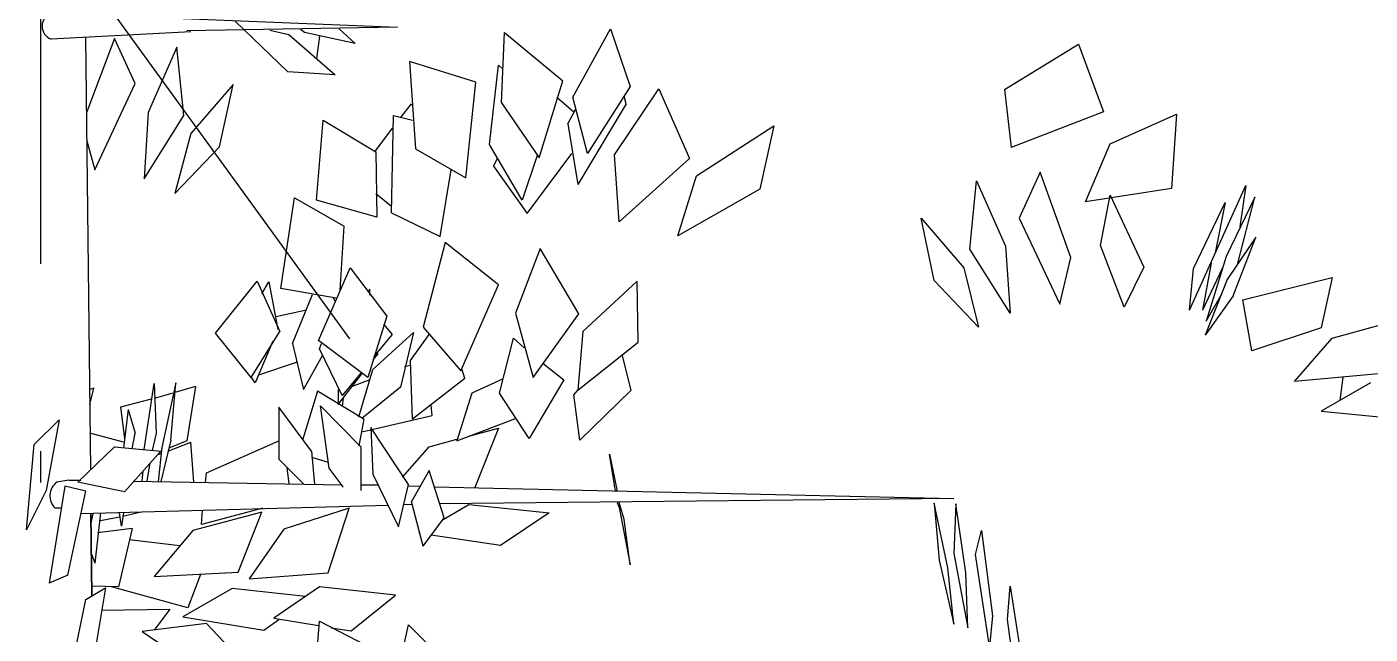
# Model space of a CAD drawing. Header units: millimetres. Extents: x 563079 to 571925, y 2063830 to 2067381.
# Drawn here: x 570927.66 to 570934.12, y 2066937.52 to 2066940.43 of the extents above; entities that cross this region are included whole.
import ezdxf

# ---------------------------------------------------------------- set-up
doc = ezdxf.new("R2010")
doc.units = ezdxf.units.MM
doc.header["$MEASUREMENT"] = 0
doc.linetypes.add('ACAD_ISO10W100', pattern=[18.5, 12, -3, 0.5, -3])
doc.layers.add('moi', color=7, linetype='Continuous')
doc.layers.add('SO', color=48, linetype='Continuous')

# ---------------------------------------------------------------- blocks, each defined once
blk = doc.blocks.new('fsdfasdfsdf')
at = {"color": 99, "linetype": 'ByBlock'}
for p, q in [((593205.78, 2068253.99), (593413.9, 2068245.52)), ((593347.9, 2068218.76), (593316.38, 2068249.09)), ((593289.62, 2068242.84), (593205.78, 2068238.38)), ((593229.56, 2067979.72), (593226.59, 2068239.28)), ((593413.9, 2068245.52), (593287.24, 2068243.29)), ((593337.19, 2068243.74), (593348.49, 2068241.06)), ((593348.49, 2068241.06), (593376.44, 2068216.98)), ((593358.01, 2068242.4), (593355.63, 2068244.18)), ((593388.33, 2068235.71), (593358.01, 2068242.4)), ((593366.92, 2068240.17), (593365.14, 2068226.79)), ((593378.82, 2068244.63), (593388.33, 2068235.71)), ((593476.34, 2068200.03), (593478.12, 2068242.4)), ((593478.12, 2068242.4), (593513.21, 2068213.41)), ((593519.15, 2068203.6), (593541.75, 2068244.63)), ((593541.75, 2068244.63), (593553.64, 2068209.84)), ((593243.83, 2068238.83), (593227.18, 2068194.68)), ((593256.32, 2068211.63), (593243.83, 2068238.83)), ((593281.3, 2068233.48), (593264.05, 2068194.23)), ((593285.46, 2068192.45), (593281.3, 2068233.48)), ((593778.42, 2068208.06), (593823.01, 2068235.26)), ((593823.01, 2068235.26), (593837.88, 2068194.68)), ((593365.14, 2068226.79), (593364.55, 2068226.79)), ((593460.88, 2068212.52), (593421.04, 2068225)), ((593421.04, 2068225), (593424.6, 2068172.38)), ((593376.44, 2068216.98), (593347.9, 2068218.76)), ((593469.2, 2068175.05), (593474.55, 2068222.77)), ((593474.55, 2068222.77), (593476.93, 2068220.54)), ((593231.94, 2068159.89), (593256.32, 2068211.63)), ((593315.19, 2068211.18), (593289.62, 2068181.74)), ((593306.87, 2068173.72), (593315.19, 2068211.18)), ((593454.93, 2068154.99), (593460.88, 2068212.52)), ((593498.93, 2068167.03), (593513.21, 2068213.41)), ((593553.64, 2068209.84), (593528.07, 2068169.7)), ((593544.13, 2068168.81), (593570.89, 2068208.5)), ((593570.89, 2068208.5), (593589.32, 2068166.58)), ((593778.42, 2068208.06), (593782.58, 2068173.27)), ((593415.69, 2068191.11), (593422.23, 2068199.58)), ((593422.23, 2068199.58), (593422.82, 2068198.25)), ((593476.34, 2068200.03), (593498.93, 2068167.03)), ((593509.64, 2068203.6), (593519.75, 2068194.68)), ((593528.07, 2068169.7), (593519.15, 2068203.6)), ((593551.26, 2068199.58), (593522.13, 2068150.97)), ((593551.26, 2068199.58), (593550.07, 2068204.04)), ((593264.05, 2068194.23), (593261.67, 2068154.54)), ((593261.67, 2068154.54), (593285.46, 2068192.45)), ((593410.33, 2068134.02), (593411.52, 2068192.45)), ((593411.52, 2068192.45), (593422.82, 2068189.77)), ((593516.18, 2068187.54), (593520.94, 2068196.46)), ((593837.88, 2068194.68), (593782.58, 2068173.27)), ((593842.04, 2068175.5), (593881.88, 2068193.34)), ((593881.88, 2068193.34), (593878.91, 2068148.74)), ((593365.14, 2068141.61), (593369.3, 2068189.77)), ((593369.3, 2068189.77), (593400.82, 2068170.59)), ((593400.22, 2068170.59), (593410.93, 2068184.87)), ((593516.18, 2068187.54), (593522.13, 2068150.97)), ((593593.48, 2068156.32), (593639.86, 2068186.2)), ((593639.86, 2068186.2), (593631.54, 2068148.3)), ((593227.18, 2068177.28), (593231.94, 2068159.89)), ((593289.62, 2068181.74), (593280.11, 2068145.62)), ((593488.83, 2068141.61), (593469.2, 2068175.05)), ((593827.18, 2068140.71), (593842.04, 2068175.5)), ((593280.11, 2068145.62), (593306.87, 2068173.72)), ((593400.82, 2068170.59), (593401.41, 2068131.35)), ((593424.6, 2068172.38), (593454.93, 2068154.99)), ((593497.75, 2068168.37), (593488.83, 2068141.61)), ((593491.8, 2068133.58), (593518.56, 2068169.7)), ((593547.1, 2068128.67), (593544.13, 2068168.81)), ((593439.47, 2068119.75), (593446.01, 2068159.89)), ((593471.58, 2068162.12), (593473.96, 2068166.58)), ((593471.58, 2068162.12), (593491.8, 2068133.58)), ((593589.32, 2068166.58), (593547.1, 2068128.67)), ((593582.18, 2068120.2), (593593.48, 2068156.32)), ((593757.6, 2068112.17), (593761.77, 2068153.2)), ((593761.77, 2068153.2), (593779.01, 2068113.96)), ((593799.82, 2068158.55), (593787.33, 2068130.9)), ((593818.26, 2068107.27), (593799.82, 2068158.55)), ((593889.61, 2068075.6), (593923.51, 2068150.53)), ((593923.51, 2068150.53), (593919.94, 2068125.55)), ((593343.73, 2068088.53), (593352.06, 2068142.94)), ((593352.06, 2068142.94), (593381.79, 2068126)), ((593400.82, 2068145.62), (593410.33, 2068138.04)), ((593631.54, 2068148.3), (593582.18, 2068120.2)), ((593878.91, 2068148.74), (593827.18, 2068140.71)), ((593836.1, 2068114.4), (593842.04, 2068144.73)), ((593842.04, 2068144.73), (593862.26, 2068101.47)), ((593928.86, 2068143.39), (593911.61, 2068107.71)), ((593918.75, 2068103.7), (593928.86, 2068143.39)), ((593401.41, 2068131.35), (593365.14, 2068141.61)), ((593891.99, 2068100.58), (593911.02, 2068140.27)), ((593911.02, 2068140.27), (593905.07, 2068109.94)), ((593410.33, 2068134.02), (593439.47, 2068119.75)), ((593728.47, 2068130.9), (593754.03, 2068101.02)), ((593736.2, 2068093.44), (593728.47, 2068130.9)), ((593787.33, 2068130.9), (593811.71, 2068079.17)), ((593379.41, 2068087.64), (593381.79, 2068126)), ((593929.45, 2068119.31), (593912.21, 2068093.89)), ((593915.78, 2068084.07), (593929.45, 2068119.31)), ((593442.44, 2068116.19), (593429.36, 2068065.34)), ((593474.55, 2068090.76), (593442.44, 2068116.19)), ((593499.53, 2068112.62), (593484.66, 2068073.82)), ((593522.72, 2068073.37), (593499.53, 2068112.62)), ((593781.98, 2068073.82), (593757.6, 2068112.17)), ((593779.01, 2068113.96), (593781.98, 2068073.82)), ((593850.37, 2068077.39), (593836.1, 2068114.4)), ((593811.71, 2068079.17), (593818.26, 2068107.27)), ((593902.69, 2068103.7), (593897.34, 2068075.6)), ((593911.61, 2068107.71), (593899.72, 2068068.91)), ((593228.37, 2068094.78), (593227.78, 2068094.78)), ((593366.33, 2068057.32), (593385.36, 2068101.02)), ((593385.36, 2068101.02), (593407.36, 2068072.03)), ((593754.03, 2068101.02), (593762.95, 2068065.34)), ((593862.26, 2068101.47), (593850.37, 2068077.39)), ((593889.61, 2068075.6), (593891.99, 2068100.58)), ((593909.24, 2068100.58), (593897.34, 2068075.6)), ((593921.72, 2068081.85), (593975.24, 2068095.22)), ((593975.24, 2068095.22), (593968.7, 2068064.9)), ((593304.49, 2068061.78), (593329.46, 2068092.99)), ((593329.46, 2068092.99), (593343.14, 2068062.67)), ((593332.44, 2068085.41), (593336.6, 2068092.55)), ((593336.6, 2068092.55), (593341.95, 2068064.01)), ((593377.03, 2068082.74), (593343.73, 2068088.53)), ((593397.25, 2068088.09), (593396.06, 2068086.3)), ((593397.25, 2068084.52), (593397.25, 2068088.09)), ((593451.96, 2068039.03), (593474.55, 2068090.76)), ((593557.8, 2068092.99), (593525.1, 2068062.67)), ((593558.4, 2068056.42), (593557.8, 2068092.99)), ((593736.2, 2068093.44), (593762.95, 2068065.34)), ((593912.21, 2068093.89), (593899.13, 2068060.44)), ((593350.87, 2068055.53), (593362.76, 2068084.97)), ((593376.44, 2068080.95), (593375.25, 2068083.18)), ((593915.78, 2068084.07), (593899.13, 2068060.44)), ((593899.72, 2068068.91), (593908.64, 2068084.52)), ((593927.08, 2068051.07), (593921.72, 2068081.85)), ((593359.19, 2068075.6), (593340.76, 2068071.59)), ((593407.36, 2068072.03), (593396.06, 2068035.02)), ((593484.66, 2068073.82), (593495.37, 2068035.02)), ((593495.37, 2068035.02), (593522.72, 2068073.37)), ((593975.24, 2068058.65), (594016.87, 2068070.25)), ((593325.89, 2068035.02), (593304.49, 2068061.78)), ((593325.89, 2068035.02), (593343.14, 2068062.67)), ((593399.04, 2068039.92), (593423.42, 2068062.22)), ((593410.93, 2068060.88), (593405.58, 2068067.13)), ((593423.42, 2068062.22), (593415.69, 2068029.22)), ((593429.36, 2068065.34), (593451.96, 2068039.03)), ((593525.1, 2068062.67), (593522.13, 2068027.44)), ((593968.7, 2068064.9), (593927.08, 2068051.07)), ((593338.98, 2068056.87), (593328.27, 2068031.9)), ((593350.87, 2068055.53), (593357.41, 2068027.88)), ((593396.06, 2068035.02), (593366.33, 2068057.32)), ((593366.92, 2068052.41), (593368.11, 2068055.53)), ((593399.63, 2068047.5), (593410.93, 2068060.88)), ((593421.63, 2068045.27), (593432.93, 2068060.88)), ((593475.15, 2068025.65), (593483.47, 2068058.65)), ((593483.47, 2068058.65), (593490.02, 2068052.86)), ((593522.13, 2068027.44), (593558.4, 2068056.42)), ((593952.64, 2068032.79), (593975.24, 2068058.65)), ((593357.41, 2068027.88), (593368.71, 2068048.4)), ((593380.6, 2068024.31), (593366.92, 2068052.41)), ((593402.01, 2068049.29), (593399.04, 2068045.72)), ((593402.01, 2068049.29), (593401.41, 2068049.73)), ((593554.24, 2068027.44), (593548.88, 2068048.84)), ((593330.65, 2068036.8), (593353.25, 2068044.38)), ((593391.9, 2068037.69), (593380.6, 2068024.31)), ((593390.71, 2068011.38), (593399.04, 2068039.92)), ((593392.49, 2068037.25), (593391.9, 2068037.69)), ((593418.06, 2068041.71), (593421.63, 2068042.6)), ((593422.82, 2068010.04), (593421.63, 2068045.27)), ((593454.34, 2068034.57), (593452.55, 2068040.37)), ((593501.31, 2068043.49), (593513.8, 2068033.68)), ((593261.67, 2067991.76), (593267.62, 2068031.45)), ((593267.62, 2068031.45), (593268.81, 2068001.57)), ((593280.7, 2068031.9), (593272.38, 2067993.1)), ((593277.73, 2067997.55), (593280.7, 2068031.9)), ((593292.59, 2068029.67), (593280.11, 2068026.1)), ((593292.59, 2068029.67), (593287.24, 2067997.11)), ((593328.27, 2068031.9), (593325.89, 2068035.46)), ((593378.22, 2068018.96), (593392.49, 2068037.25)), ((593397.25, 2068033.68), (593386.55, 2068029.67)), ((593454.34, 2068034.57), (593422.82, 2068010.04)), ((593476.93, 2068034.13), (593458.5, 2068025.65)), ((593513.8, 2068033.68), (593492.99, 2067998.45)), ((594003.19, 2068037.25), (593952.64, 2068032.79)), ((593998.43, 2068031.9), (593968.7, 2068014.95)), ((593981.78, 2068035.02), (593980, 2068021.19)), ((593228.97, 2068018.96), (593231.35, 2068028.77)), ((593231.35, 2068028.77), (593228.97, 2068027.88)), ((593265.84, 2068022.08), (593247.4, 2068017.18)), ((593278.92, 2068025.65), (593267.62, 2068022.53)), ((593365.74, 2068026.99), (593356.82, 2067997.55)), ((593393.68, 2068010.04), (593365.74, 2068026.99)), ((593378.22, 2068027.88), (593378.22, 2068018.96)), ((593381.2, 2068022.98), (593380.6, 2068017.62)), ((593415.69, 2068029.22), (593392.49, 2068010.49)), ((593458.5, 2068025.65), (593449.58, 2067997.11)), ((593492.99, 2067998.45), (593475.15, 2068025.65)), ((593519.75, 2068024.76), (593522.13, 2068027.44)), ((593523.31, 2067997.55), (593519.75, 2068024.76)), ((593554.24, 2068027.44), (593523.31, 2067997.55)), ((593247.4, 2068017.18), (593249.78, 2067998.45)), ((593252.16, 2068015.84), (593249.19, 2067992.65)), ((593252.16, 2068015.84), (593256.32, 2068001.57)), ((593362.17, 2067990.87), (593342.54, 2068017.18)), ((593342.54, 2068017.18), (593342.54, 2067985.96)), ((593367.52, 2068018.07), (593391.9, 2067993.54)), ((593372.87, 2067980.61), (593367.52, 2068018.07)), ((593434.71, 2068012.27), (593434.12, 2068018.52)), ((593968.7, 2068014.95), (594018.65, 2068010.04)), ((593195.67, 2067994.88), (593210.53, 2068009.6)), ((593210.53, 2068009.6), (593202.8, 2067967.23)), ((593393.68, 2068010.04), (593390.71, 2067993.99)), ((593392.49, 2068002.46), (593434.71, 2068012.27)), ((593449.58, 2067997.11), (593484.66, 2068010.49)), ((593249.19, 2067996.22), (593228.97, 2068001.57)), ((593254.54, 2067992.2), (593256.32, 2068001.57)), ((593268.81, 2068001.57), (593266.43, 2067991.31)), ((593277.73, 2067997.55), (593271.78, 2067972.58)), ((593397.85, 2068005.14), (593399.04, 2067977.04)), ((593420.44, 2067970.8), (593397.85, 2068005.14)), ((593432.93, 2067993.54), (593449.58, 2067998)), ((593456.72, 2067999.78), (593474.55, 2068004.69)), ((593474.55, 2068004.69), (593460.28, 2067969.01)), ((593190.91, 2067943.59), (593195.67, 2067994.88)), ((593221.83, 2067972.13), (593243.83, 2067993.54)), ((593243.83, 2067993.54), (593271.78, 2067990.87)), ((593271.78, 2067990.87), (593249.78, 2067966.34)), ((593272.38, 2067993.1), (593270, 2067972.58)), ((593271.78, 2067989.53), (593270, 2067988.64)), ((593271.19, 2067990.87), (593271.78, 2067990.87)), ((593275.94, 2067990.87), (593289.62, 2067996.22)), ((593287.24, 2067997.11), (593276.54, 2067992.65)), ((593291.41, 2067972.13), (593289.62, 2067996.22)), ((593299.14, 2067977.93), (593342.54, 2067997.11)), ((593362.17, 2067990.87), (593363.95, 2067970.8)), ((593391.9, 2067993.54), (593391.9, 2067967.23)), ((593416.87, 2067975.26), (593432.93, 2067993.54)), ((593263.46, 2067973.03), (593265.24, 2067983.73)), ((593342.54, 2067985.96), (593357.41, 2067971.24)), ((593347.3, 2067981.05), (593348.49, 2067971.24)), ((593362.17, 2067987.3), (593372.28, 2067984.18)), ((593541.15, 2067989.08), (593545.91, 2067966.78)), ((593544.72, 2067966.78), (593541.15, 2067989.08)), ((593216.48, 2067973.47), (593223.62, 2067973.47)), ((593260.48, 2067973.03), (593261.08, 2067978.82)), ((593298.54, 2067972.13), (593299.14, 2067977.93)), ((593381.2, 2067969.46), (593372.87, 2067980.61)), ((593399.04, 2067977.04), (593414.5, 2067945.38)), ((593432.93, 2067979.27), (593422.23, 2067960.54)), ((593441.85, 2067950.73), (593432.93, 2067979.27)), ((593202.8, 2067967.23), (593190.91, 2067943.59)), ((593214.1, 2067969.9), (593204.59, 2067911.48)), ((593226.59, 2067966.78), (593214.1, 2067969.9)), ((593215.89, 2067916.39), (593226.59, 2067966.78)), ((593249.78, 2067966.34), (593221.83, 2067972.13)), ((593380.6, 2067970.35), (593255.13, 2067972.58)), ((593255.13, 2067972.58), (593255.13, 2067972.13)), ((593380.6, 2067969.9), (593381.2, 2067969.46)), ((593402.01, 2067970.35), (593391.9, 2067970.35)), ((593402.31, 2067970.34), (593402.01, 2067970.35)), ((593414.5, 2067945.38), (593420.44, 2067970.8)), ((593427.45, 2067969.68), (593420.23, 2067969.87)), ((593435.9, 2067969.46), (593748.09, 2067962.32)), ((593545.91, 2067966.78), (593544.72, 2067966.78)), ((593223.62, 2067953.4), (593407.95, 2067958.31)), ((593408.18, 2067958.32), (593407.95, 2067958.31)), ((593422.71, 2067958.73), (593417.59, 2067958.59)), ((593429.36, 2067933.78), (593422.23, 2067960.54)), ((593748.09, 2067962.32), (593438.88, 2067959.2)), ((593441.25, 2067949.84), (593456.72, 2067958.75)), ((593456.72, 2067958.75), (593504.88, 2067953.85)), ((593545.91, 2067960.09), (593547.1, 2067956.97)), ((593550.07, 2067949.84), (593547.1, 2067960.09)), ((593547.1, 2067956.97), (593553.64, 2067922.63)), ((593736.2, 2067959.65), (593739.17, 2067925.31)), ((593744.52, 2067920.85), (593736.2, 2067959.65)), ((593749.28, 2067959.2), (593748.09, 2067929.32)), ((593755.22, 2067917.72), (593749.28, 2067959.2)), ((593211.72, 2067956.52), (593208.16, 2067956.52)), ((593230.16, 2067903.9), (593229.56, 2067953.4)), ((593229.56, 2067953.4), (593230.16, 2067903.9)), ((593230.75, 2067953.4), (593229.56, 2067947.61)), ((593235.51, 2067953.85), (593231.94, 2067923.52)), ((593246.81, 2067951.17), (593235.51, 2067948.94)), ((593248, 2067945.82), (593246.81, 2067953.85)), ((593249.19, 2067953.85), (593248, 2067945.82)), ((593259.89, 2067954.29), (593248.59, 2067951.62)), ((593332.44, 2067954.29), (593290.81, 2067943.15)), ((593333.03, 2067956.52), (593296.16, 2067946.71)), ((593296.16, 2067946.71), (593296.76, 2067955.19)), ((593318.16, 2067918.17), (593332.44, 2067954.29)), ((593384.76, 2067956.52), (593345.52, 2067944.04)), ((593372.28, 2067917.72), (593384.76, 2067956.52)), ((593429.36, 2067933.78), (593441.85, 2067950.73)), ((593504.88, 2067953.85), (593475.74, 2067934.23)), ((593553.64, 2067922.63), (593550.07, 2067949.84)), ((593254.54, 2067944.48), (593233.73, 2067941.81)), ((593254.54, 2067944.48), (593246.21, 2067909.25)), ((593290.81, 2067943.15), (593267.62, 2067915.49)), ((593345.52, 2067944.04), (593324.71, 2067914.16)), ((593426.98, 2067941.36), (593426.98, 2067941.81)), ((593761.17, 2067928.87), (593764.74, 2067943.15)), ((593764.74, 2067943.15), (593771.28, 2067891.86)), ((593252.75, 2067937.79), (593283.08, 2067934.23)), ((593475.74, 2067934.23), (593434.12, 2067940.47)), ((593230.16, 2067928.87), (593231.94, 2067923.52)), ((593739.17, 2067925.31), (593748.09, 2067886.95)), ((593748.09, 2067929.32), (593756.41, 2067884.72)), ((593769.5, 2067873.57), (593761.17, 2067928.87)), ((593267.62, 2067915.49), (593318.16, 2067918.17)), ((593295.57, 2067916.83), (593287.84, 2067896.76)), ((593324.71, 2067914.16), (593372.28, 2067917.72)), ((593748.09, 2067886.95), (593744.52, 2067920.85)), ((593756.41, 2067884.72), (593755.22, 2067917.72)), ((593215.89, 2067916.39), (593204.59, 2067911.48)), ((593226.59, 2067901.67), (593238.48, 2067908.8)), ((593246.21, 2067909.25), (593230.16, 2067909.7)), ((593238.48, 2067908.8), (593230.16, 2067859.75)), ((593287.84, 2067896.76), (593242.05, 2067909.25)), ((593366.92, 2067909.25), (593339.57, 2067890.52)), ((593412.71, 2067904.35), (593366.92, 2067909.25)), ((593780.2, 2067889.63), (593781.98, 2067909.7)), ((593781.98, 2067909.7), (593789.12, 2067863.32)), ((593218.86, 2067863.76), (593226.59, 2067901.67)), ((593229.56, 2067903.45), (593230.16, 2067903.9)), ((593314.6, 2067908.36), (593284.86, 2067891.41)), ((593358.6, 2067903.45), (593314.6, 2067908.36)), ((593385.95, 2067882.94), (593412.71, 2067904.35)), ((593236.1, 2067895.43), (593277.13, 2067895.87)), ((593277.13, 2067895.87), (593267.62, 2067883.38)), ((593299.14, 2067887.4), (593260.48, 2067882.49)), ((593284.86, 2067891.41), (593333.62, 2067883.38)), ((593299.14, 2067887.4), (593319.35, 2067865.99)), ((593333.62, 2067883.38), (593342.54, 2067889.63)), ((593339.57, 2067890.52), (593366.33, 2067886.06)), ((593363.95, 2067850.83), (593366.92, 2067888.74)), ((593366.92, 2067888.74), (593401.41, 2067870.9)), ((593374.06, 2067884.72), (593385.95, 2067882.94)), ((593413.9, 2067857.07), (593420.44, 2067886.51)), ((593448.98, 2067858.41), (593420.44, 2067886.51)), ((593771.28, 2067891.86), (593769.5, 2067873.57)), ((593785.55, 2067851.27), (593780.2, 2067889.63)), ((593260.48, 2067882.49), (593286.65, 2067864.65))]:
    blk.add_line(p, q, dxfattribs=at)
for points in [[(593205.78, 2068253.99, 0.695555), (593205.78, 2068238.38, -0.168178)], [(593216.48, 2067973.47), (593209.12, 2067972.18, 0.452523), (593208.16, 2067956.52, 0.579602)]]:
    blk.add_lwpolyline(points, format="xyb", dxfattribs=at)

msp = doc.modelspace()

# ---------------------------------------------------------------- linework, layer by layer
at = {"layer": 'moi', "color": 5, "linetype": 'ACAD_ISO10W100', "ltscale": 0.3}
msp.add_line((570927.72639, 2066878.24444), (570927.72639, 2066944.3703), dxfattribs=at)
at = {"layer": 'moi', "color": 5, "linetype": 'ACAD_ISO10W100', "ltscale": 0.5}
msp.add_lwpolyline([(570929.21175, 2066938.93502), (570925.29754, 2066944.33495), (570924.65324, 2066942.97904), (570926.26858, 2066943.16092)], dxfattribs=at)

# ---------------------------------------------------------------- block references
at = {"layer": 'SO', "color": 5, "xscale": 0.007999999914318323, "yscale": 0.007999999914318323, "zscale": 0.007999999914318323}
msp.add_blockref('fsdfasdfsdf', (566182.13012, 2050394.4683), dxfattribs=at)

doc.saveas('drawing.dxf')
